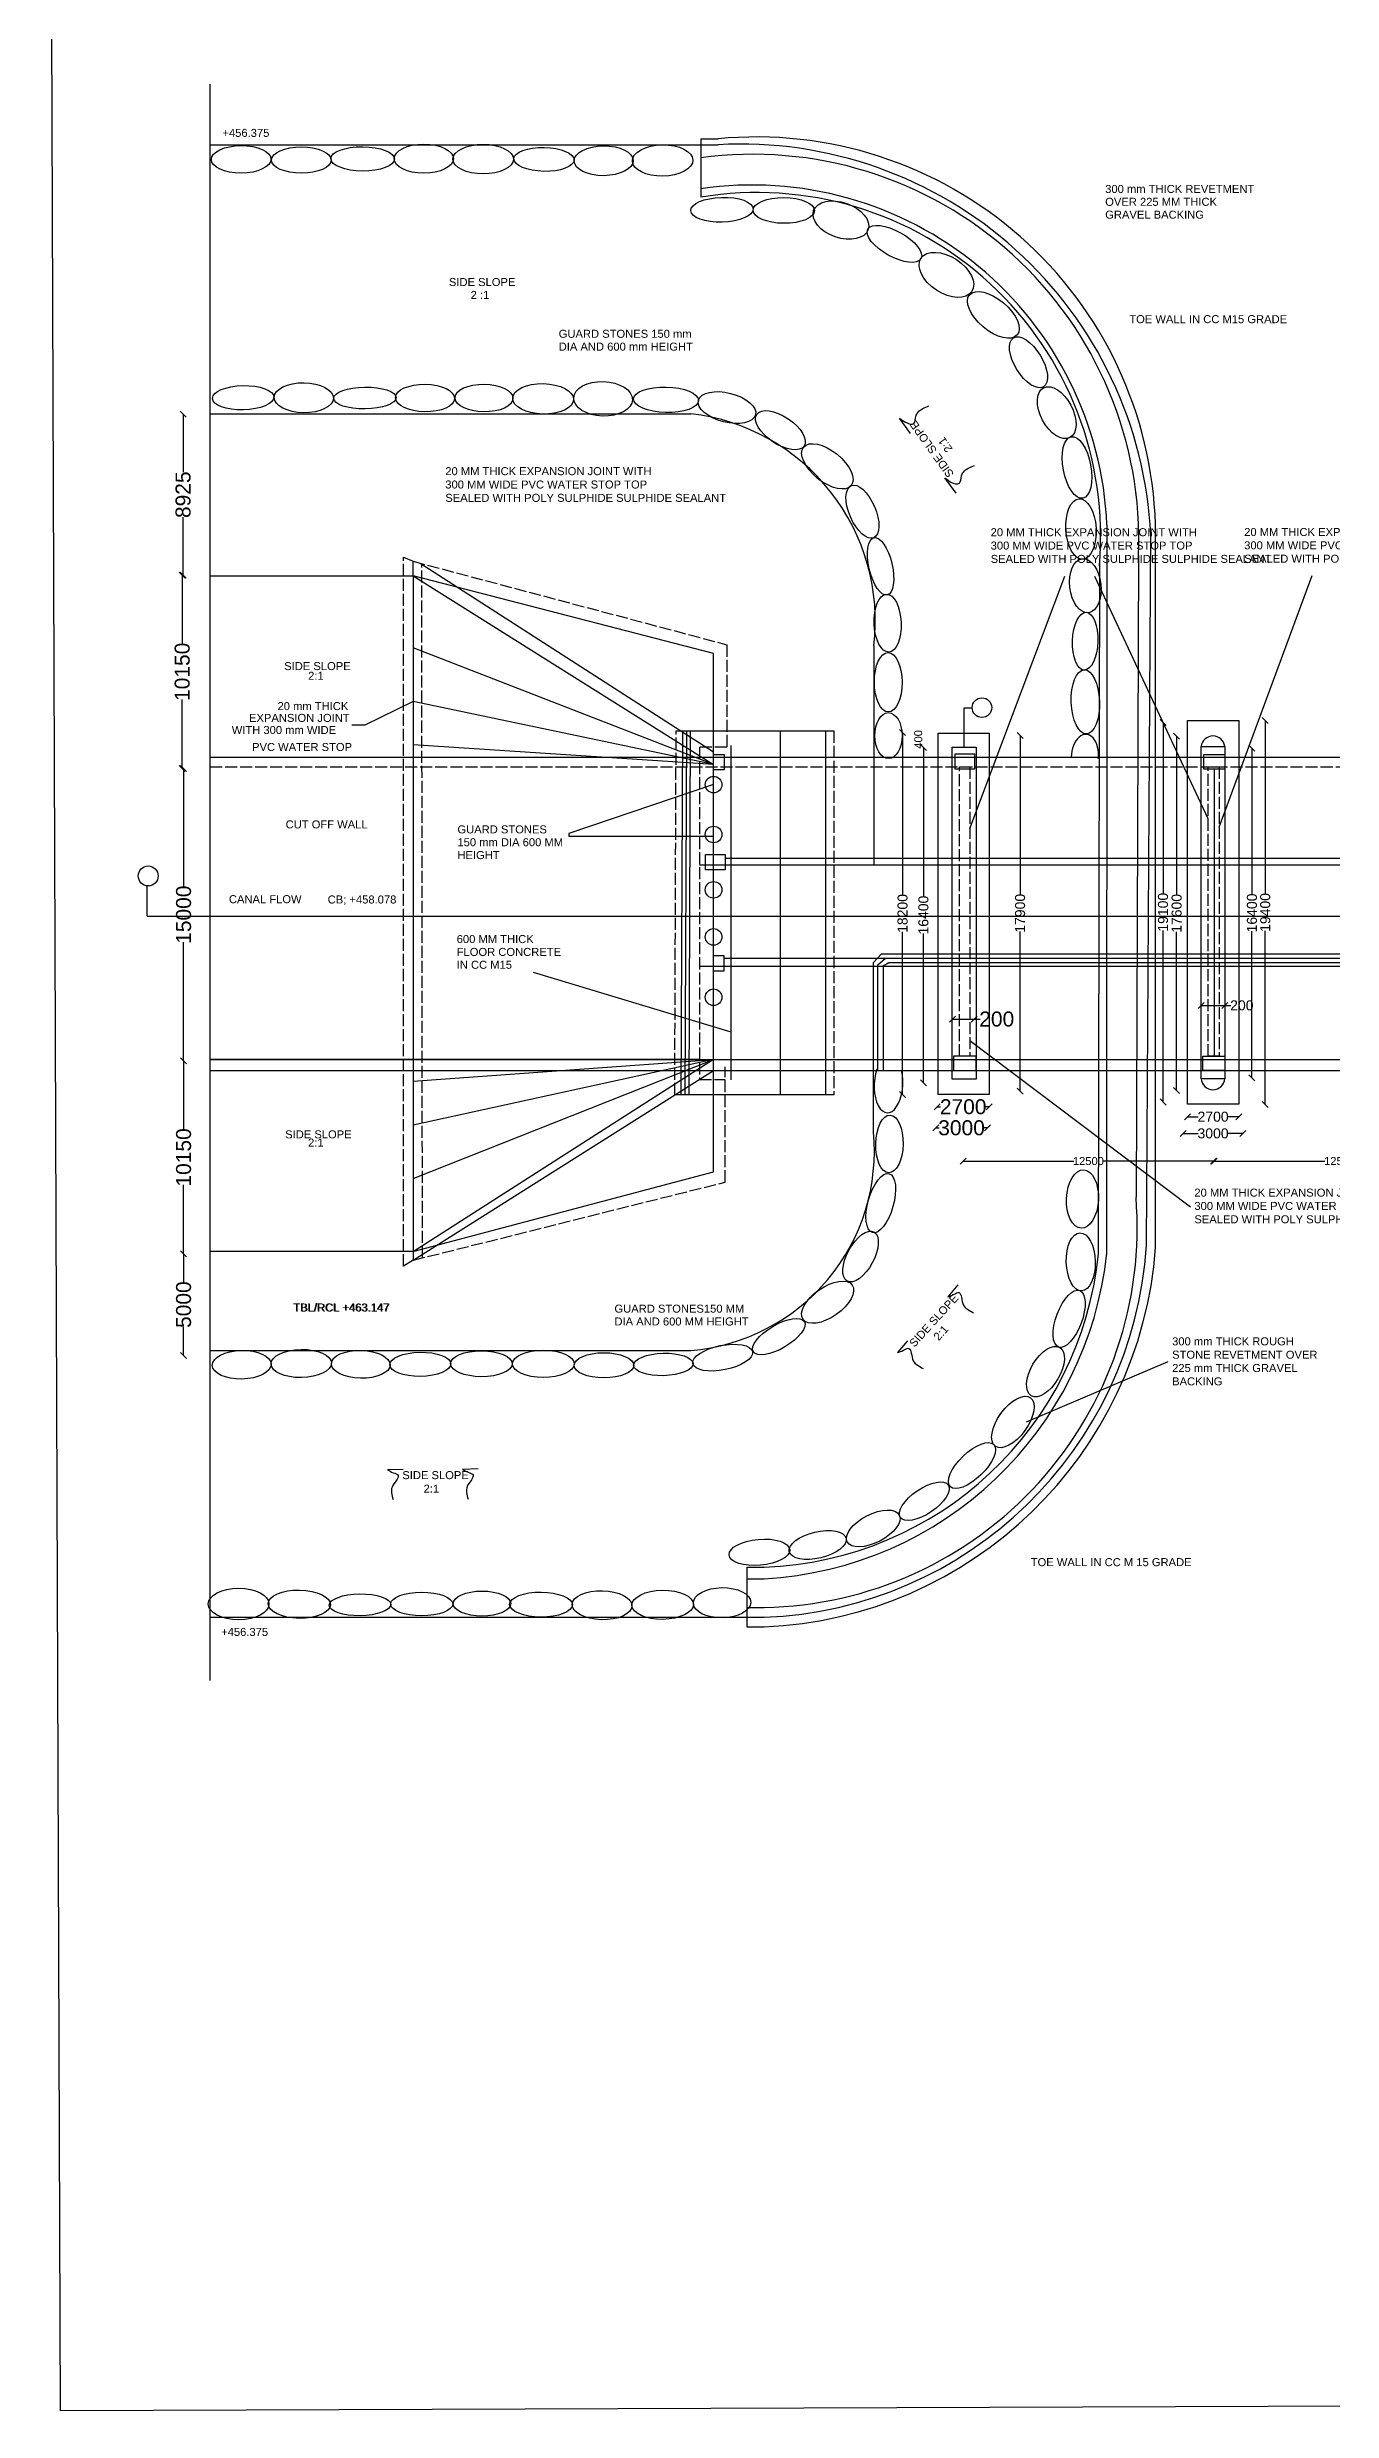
# Model space of a CAD drawing. Header units: millimetres. Extents: x -112454 to 301508, y -143387 to 43222.
# Drawn here: x -112454 to -48255, y -141433 to -23308 of the extents above; entities that cross this region are included whole.
import ezdxf

# ---------------------------------------------------------------- set-up
doc = ezdxf.new("R2010")
doc.units = ezdxf.units.MM
doc.header["$MEASUREMENT"] = 0
doc.linetypes.add('ACAD_ISO02W100', pattern=[15, 12, -3])
for name, color, linetype in [('DIMENSION', 7, 'Continuous'), ('DRAWING', 7, 'Continuous'), ('TEXT', 7, 'Continuous')]:
    doc.layers.add(name, color=color, linetype=linetype)
doc.styles.get("Standard").update_dxf_attribs({"font": 'arial.ttf', "height": 500})
doc.dimstyles.get("Standard").update_dxf_attribs({"dimtxt": 500, "dimasz": 300, "dimexe": 0.18, "dimexo": 0.0625, "dimgap": 0.09, "dimtad": 0, "dimdec": 0, "dimzin": 0, "dimdsep": 46, "dimtxsty": 'Standard', "dimblk": 'OBLIQUE', "dimcen": 0.09, "dimse1": 1, "dimse2": 1, "dimadec": 0, "dimazin": 0, "dimtfac": 1, "dimtdec": 0, "dimtofl": 0, "dimtmove": 0, "dimatfit": 3, "dimfxl": 0, "dimtolj": 1, "dimtzin": 0, "dimarcsym": 0})

# ---------------------------------------------------------------- blocks, each defined once
blk = doc.blocks.new('_Oblique')
at = {"color": 0, "linetype": 'ByBlock', "lineweight": -2}
blk.add_line((-0.5, -0.5), (0.5, 0.5), dxfattribs=at)
blk = doc.blocks.new('*D159')
at = {"layer": 'Defpoints', "color": 0, "transparency": 16777216}
for p in [(-56687, -57055), (-56682, -57055), (-56783, -76023)]:
    blk.add_point(p, dxfattribs=at)
at = {"layer": 'DIMENSION', "color": 0, "lineweight": -2, "transparency": 16777216}
for p, q in [((-56687, -57055), (-56687, -65623)), ((-56687, -76023), (-56687, -67456))]:
    blk.add_line(p, q, dxfattribs=at)
at = {"layer": 'DIMENSION', "color": 0, "lineweight": -2, "transparency": 16777216, "xscale": 300, "yscale": 300, "zscale": 300}
for p, rotation in [((-56687, -57055), 90), ((-56687, -76023), 270)]:
    blk.add_blockref('_Oblique', p, dxfattribs=dict(at, rotation=rotation))
at = {"layer": 'DIMENSION', "color": 0, "transparency": 16777216, "insert": (-56687, -66539), "char_height": 500, "attachment_point": 5, "rotation": 90}
blk.add_mtext('\\A1;19100', dxfattribs=at)
blk = doc.blocks.new('*D160')
at = {"layer": 'Defpoints', "color": 0, "transparency": 16777216}
for p in [(-56006, -57739), (-55463, -57739), (-55463, -75452)]:
    blk.add_point(p, dxfattribs=at)
at = {"layer": 'DIMENSION', "color": 0, "lineweight": -2, "transparency": 16777216}
for p, q in [((-56006, -57739), (-56006, -65679)), ((-56006, -75452), (-56006, -67512))]:
    blk.add_line(p, q, dxfattribs=at)
at = {"layer": 'DIMENSION', "color": 0, "lineweight": -2, "transparency": 16777216, "xscale": 300, "yscale": 300, "zscale": 300}
for p, rotation in [((-56006, -57739), 90), ((-56006, -75452), 270)]:
    blk.add_blockref('_Oblique', p, dxfattribs=dict(at, rotation=rotation))
at = {"layer": 'DIMENSION', "color": 0, "transparency": 16777216, "insert": (-56006, -66596), "char_height": 500, "attachment_point": 5, "rotation": 90}
blk.add_mtext('\\A1;17600', dxfattribs=at)
blk = doc.blocks.new('*D161')
at = {"layer": 'Defpoints', "color": 0, "transparency": 16777216}
for p in [(-52422, -58341), (-52422, -74809), (-52242, -74809)]:
    blk.add_point(p, dxfattribs=at)
at = {"layer": 'DIMENSION', "color": 0, "lineweight": -2, "transparency": 16777216}
for p, q in [((-52242, -58341), (-52242, -65659)), ((-52242, -74809), (-52242, -67492))]:
    blk.add_line(p, q, dxfattribs=at)
at = {"layer": 'DIMENSION', "color": 0, "lineweight": -2, "transparency": 16777216, "xscale": 300, "yscale": 300, "zscale": 300}
for p, rotation in [((-52242, -58341), 90), ((-52242, -74809), 270)]:
    blk.add_blockref('_Oblique', p, dxfattribs=dict(at, rotation=rotation))
at = {"layer": 'DIMENSION', "color": 0, "transparency": 16777216, "insert": (-52242, -66575), "char_height": 500, "attachment_point": 5, "rotation": 90}
blk.add_mtext('\\A1;16400', dxfattribs=at)
blk = doc.blocks.new('*D162')
at = {"layer": 'Defpoints', "color": 0, "transparency": 16777216}
for p in [(-52905, -56960), (-51578, -56960), (-52905, -76140)]:
    blk.add_point(p, dxfattribs=at)
at = {"layer": 'DIMENSION', "color": 0, "lineweight": -2, "transparency": 16777216}
for p, q in [((-51578, -56960), (-51578, -65633)), ((-51578, -76140), (-51578, -67466))]:
    blk.add_line(p, q, dxfattribs=at)
at = {"layer": 'DIMENSION', "color": 0, "lineweight": -2, "transparency": 16777216, "xscale": 300, "yscale": 300, "zscale": 300}
for p, rotation in [((-51578, -56960), 90), ((-51578, -76140), 270)]:
    blk.add_blockref('_Oblique', p, dxfattribs=dict(at, rotation=rotation))
at = {"layer": 'DIMENSION', "color": 0, "transparency": 16777216, "insert": (-51578, -66550), "char_height": 500, "attachment_point": 5, "rotation": 90}
blk.add_mtext('\\A1;19400', dxfattribs=at)
blk = doc.blocks.new('*D163')
at = {"layer": 'Defpoints', "color": 0, "transparency": 16777216}
for p in [(-55463, -76140), (-52905, -76140), (-52905, -76759)]:
    blk.add_point(p, dxfattribs=at)
at = {"layer": 'DIMENSION', "color": 0, "lineweight": -2, "transparency": 16777216}
for p, q in [((-55463, -76759), (-54934, -76759)), ((-52905, -76759), (-53434, -76759))]:
    blk.add_line(p, q, dxfattribs=at)
at = {"layer": 'DIMENSION', "color": 0, "lineweight": -2, "transparency": 16777216, "xscale": 300, "yscale": 300, "zscale": 300, "rotation": 180}
blk.add_blockref('_Oblique', (-55463, -76759), dxfattribs=at)
at = {"layer": 'DIMENSION', "color": 0, "lineweight": -2, "transparency": 16777216, "xscale": 300, "yscale": 300, "zscale": 300}
blk.add_blockref('_Oblique', (-52905, -76759), dxfattribs=at)
at = {"layer": 'DIMENSION', "color": 0, "transparency": 16777216, "insert": (-54184, -76759), "char_height": 500, "attachment_point": 5}
blk.add_mtext('\\A1;2700', dxfattribs=at)
blk = doc.blocks.new('*D158')
at = {"layer": 'Defpoints', "color": 0, "transparency": 16777216}
for p in [(-55682, -77485), (-55682, -77594), (-52690, -77485)]:
    blk.add_point(p, dxfattribs=at)
at = {"layer": 'DIMENSION', "color": 0, "lineweight": -2, "transparency": 16777216}
for p, q in [((-55682, -77594), (-54932, -77594)), ((-52690, -77594), (-53440, -77594))]:
    blk.add_line(p, q, dxfattribs=at)
at = {"layer": 'DIMENSION', "color": 0, "lineweight": -2, "transparency": 16777216, "xscale": 300, "yscale": 300, "zscale": 300, "rotation": 180}
blk.add_blockref('_Oblique', (-55682, -77594), dxfattribs=at)
at = {"layer": 'DIMENSION', "color": 0, "lineweight": -2, "transparency": 16777216, "xscale": 300, "yscale": 300, "zscale": 300}
blk.add_blockref('_Oblique', (-52690, -77594), dxfattribs=at)
at = {"layer": 'DIMENSION', "color": 0, "transparency": 16777216, "insert": (-54186, -77594), "char_height": 500, "attachment_point": 5}
blk.add_mtext('\\A1;3000', dxfattribs=at)
blk = doc.blocks.new('*D164')
at = {"layer": 'Defpoints', "color": 0, "transparency": 16777216}
for p in [(-54779, -71750), (-53603, -71196), (-53603, -71750)]:
    blk.add_point(p, dxfattribs=at)
at = {"layer": 'DIMENSION', "color": 0, "lineweight": -2, "transparency": 16777216}
for p, q in [((-54779, -71196), (-53603, -71196)), ((-53603, -71196), (-53303, -71196))]:
    blk.add_line(p, q, dxfattribs=at)
at = {"layer": 'DIMENSION', "color": 0, "lineweight": -2, "transparency": 16777216, "xscale": 300, "yscale": 300, "zscale": 300, "rotation": 180}
blk.add_blockref('_Oblique', (-54779, -71196), dxfattribs=at)
at = {"layer": 'DIMENSION', "color": 0, "lineweight": -2, "transparency": 16777216, "xscale": 300, "yscale": 300, "zscale": 300}
blk.add_blockref('_Oblique', (-53603, -71196), dxfattribs=at)
at = {"layer": 'DIMENSION', "color": 0, "transparency": 16777216, "insert": (-52747, -71196), "char_height": 500, "attachment_point": 5}
blk.add_mtext('\\A1;200', dxfattribs=at)
blk = doc.blocks.new('*D287')
at = {"layer": 'Defpoints', "color": 0, "transparency": 16777216}
for p in [(-66675, -78976), (-54160, -78932), (-54160, -78976)]:
    blk.add_point(p, dxfattribs=at)
at = {"layer": 'DIMENSION', "color": 0, "lineweight": -2, "transparency": 16777216}
for p, q in [((-66675, -78976), (-61151, -78976)), ((-54160, -78976), (-59684, -78976))]:
    blk.add_line(p, q, dxfattribs=at)
at = {"layer": 'DIMENSION', "color": 0, "lineweight": -2, "transparency": 16777216, "xscale": 300, "yscale": 300, "zscale": 300, "rotation": 180}
blk.add_blockref('_Oblique', (-66675, -78976), dxfattribs=at)
at = {"layer": 'DIMENSION', "color": 0, "lineweight": -2, "transparency": 16777216, "xscale": 300, "yscale": 300, "zscale": 300}
blk.add_blockref('_Oblique', (-54160, -78976), dxfattribs=at)
at = {"layer": 'DIMENSION', "color": 0, "transparency": 16777216, "insert": (-60418, -78976), "char_height": 400, "attachment_point": 5}
blk.add_mtext('\\A1;12500', dxfattribs=at)
blk = doc.blocks.new('*D288')
at = {"layer": 'Defpoints', "color": 0, "transparency": 16777216}
for p in [(-54138, -78976), (-41583, -78976), (-41583, -78976)]:
    blk.add_point(p, dxfattribs=at)
at = {"layer": 'DIMENSION', "color": 0, "lineweight": -2, "transparency": 16777216}
for p, q in [((-54138, -78976), (-48594, -78976)), ((-41583, -78976), (-47127, -78976))]:
    blk.add_line(p, q, dxfattribs=at)
at = {"layer": 'DIMENSION', "color": 0, "lineweight": -2, "transparency": 16777216, "xscale": 300, "yscale": 300, "zscale": 300, "rotation": 180}
blk.add_blockref('_Oblique', (-54138, -78976), dxfattribs=at)
at = {"layer": 'DIMENSION', "color": 0, "lineweight": -2, "transparency": 16777216, "xscale": 300, "yscale": 300, "zscale": 300}
blk.add_blockref('_Oblique', (-41583, -78976), dxfattribs=at)
at = {"layer": 'DIMENSION', "color": 0, "transparency": 16777216, "insert": (-47861, -78976), "char_height": 400, "attachment_point": 5}
blk.add_mtext('\\A1;12500', dxfattribs=at)
blk = doc.blocks.new('*D312')
at = {"layer": 'Defpoints', "color": 0, "transparency": 16777216}
for p in [(-67971, -76112), (-65381, -76079), (-65381, -76262)]:
    blk.add_point(p, dxfattribs=at)
at = {"layer": 'DIMENSION', "color": 0, "lineweight": -2, "transparency": 16777216}
for p, q in [((-67971, -76262), (-67801, -76262)), ((-65381, -76262), (-65551, -76262))]:
    blk.add_line(p, q, dxfattribs=at)
at = {"layer": 'DIMENSION', "color": 0, "lineweight": -2, "transparency": 16777216, "xscale": 300, "yscale": 300, "zscale": 300, "rotation": 180}
blk.add_blockref('_Oblique', (-67971, -76262), dxfattribs=at)
at = {"layer": 'DIMENSION', "color": 0, "lineweight": -2, "transparency": 16777216, "xscale": 300, "yscale": 300, "zscale": 300}
blk.add_blockref('_Oblique', (-65381, -76262), dxfattribs=at)
at = {"layer": 'DIMENSION', "color": 0, "transparency": 16777216, "insert": (-66676, -76262), "char_height": 750, "attachment_point": 5}
blk.add_mtext('\\A1;2700', dxfattribs=at)
blk = doc.blocks.new('*D313')
at = {"layer": 'Defpoints', "color": 0, "transparency": 16777216}
for p in [(-68046, -76992), (-65467, -77003), (-65467, -77315)]:
    blk.add_point(p, dxfattribs=at)
at = {"layer": 'DIMENSION', "color": 0, "lineweight": -2, "transparency": 16777216}
for p, q in [((-68046, -77315), (-67875, -77315)), ((-65467, -77315), (-65638, -77315))]:
    blk.add_line(p, q, dxfattribs=at)
at = {"layer": 'DIMENSION', "color": 0, "lineweight": -2, "transparency": 16777216, "xscale": 300, "yscale": 300, "zscale": 300, "rotation": 180}
blk.add_blockref('_Oblique', (-68046, -77315), dxfattribs=at)
at = {"layer": 'DIMENSION', "color": 0, "lineweight": -2, "transparency": 16777216, "xscale": 300, "yscale": 300, "zscale": 300}
blk.add_blockref('_Oblique', (-65467, -77315), dxfattribs=at)
at = {"layer": 'DIMENSION', "color": 0, "transparency": 16777216, "insert": (-66757, -77315), "char_height": 750, "attachment_point": 5}
blk.add_mtext('\\A1;3000', dxfattribs=at)
blk = doc.blocks.new('*D314')
at = {"layer": 'Defpoints', "color": 0, "transparency": 16777216}
for p in [(-69703, -57553), (-69687, -57553), (-69785, -75648)]:
    blk.add_point(p, dxfattribs=at)
at = {"layer": 'DIMENSION', "color": 0, "lineweight": -2, "transparency": 16777216}
for p, q in [((-69703, -57553), (-69703, -65684)), ((-69703, -75648), (-69703, -67517))]:
    blk.add_line(p, q, dxfattribs=at)
at = {"layer": 'DIMENSION', "color": 0, "lineweight": -2, "transparency": 16777216, "xscale": 300, "yscale": 300, "zscale": 300}
for p, rotation in [((-69703, -57553), 90), ((-69703, -75648), 270)]:
    blk.add_blockref('_Oblique', p, dxfattribs=dict(at, rotation=rotation))
at = {"layer": 'DIMENSION', "color": 0, "transparency": 16777216, "insert": (-69703, -66600), "char_height": 500, "attachment_point": 5, "rotation": 90}
blk.add_mtext('\\A1;18200', dxfattribs=at)
blk = doc.blocks.new('*D315')
at = {"layer": 'Defpoints', "color": 0, "transparency": 16777216}
for p in [(-69077, -58302), (-68661, -58302), (-68956, -75061)]:
    blk.add_point(p, dxfattribs=at)
at = {"layer": 'DIMENSION', "color": 0, "lineweight": -2, "transparency": 16777216}
for p, q in [((-68661, -58302), (-68661, -65765)), ((-68661, -75061), (-68661, -67598))]:
    blk.add_line(p, q, dxfattribs=at)
at = {"layer": 'DIMENSION', "color": 0, "lineweight": -2, "transparency": 16777216, "xscale": 300, "yscale": 300, "zscale": 300}
for p, rotation in [((-68661, -58302), 90), ((-68661, -75061), 270)]:
    blk.add_blockref('_Oblique', p, dxfattribs=dict(at, rotation=rotation))
at = {"layer": 'DIMENSION', "color": 0, "transparency": 16777216, "insert": (-68661, -66681), "char_height": 500, "attachment_point": 5, "rotation": 90}
blk.add_mtext('\\A1;16400', dxfattribs=at)
blk = doc.blocks.new('*D316')
at = {"layer": 'Defpoints', "color": 0, "transparency": 16777216}
for p in [(-67210, -71760), (-66132, -71782), (-66132, -71880)]:
    blk.add_point(p, dxfattribs=at)
at = {"layer": 'DIMENSION', "color": 0, "lineweight": -2, "transparency": 16777216}
for p, q in [((-67210, -71880), (-66132, -71880)), ((-66132, -71880), (-65832, -71880))]:
    blk.add_line(p, q, dxfattribs=at)
at = {"layer": 'DIMENSION', "color": 0, "lineweight": -2, "transparency": 16777216, "xscale": 300, "yscale": 300, "zscale": 300, "rotation": 180}
blk.add_blockref('_Oblique', (-67210, -71880), dxfattribs=at)
at = {"layer": 'DIMENSION', "color": 0, "lineweight": -2, "transparency": 16777216, "xscale": 300, "yscale": 300, "zscale": 300}
blk.add_blockref('_Oblique', (-66132, -71880), dxfattribs=at)
at = {"layer": 'DIMENSION', "color": 0, "transparency": 16777216, "insert": (-64998, -71880), "char_height": 750, "attachment_point": 5}
blk.add_mtext('\\A1;200', dxfattribs=at)
blk = doc.blocks.new('*D317')
at = {"layer": 'Defpoints', "color": 0, "transparency": 16777216}
for p in [(-64766, -57707), (-64783, -75474), (-63829, -75474)]:
    blk.add_point(p, dxfattribs=at)
at = {"layer": 'DIMENSION', "color": 0, "lineweight": -2, "transparency": 16777216}
for p, q in [((-63829, -57707), (-63829, -65674)), ((-63829, -75474), (-63829, -67507))]:
    blk.add_line(p, q, dxfattribs=at)
at = {"layer": 'DIMENSION', "color": 0, "lineweight": -2, "transparency": 16777216, "xscale": 300, "yscale": 300, "zscale": 300}
for p, rotation in [((-63829, -57707), 90), ((-63829, -75474), 270)]:
    blk.add_blockref('_Oblique', p, dxfattribs=dict(at, rotation=rotation))
at = {"layer": 'DIMENSION', "color": 0, "transparency": 16777216, "insert": (-63829, -66591), "char_height": 500, "attachment_point": 5, "rotation": 90}
blk.add_mtext('\\A1;17900', dxfattribs=at)
blk = doc.blocks.new('*D318')
at = {"layer": 'Defpoints', "color": 0, "transparency": 16777216}
for p in [(-105642, -41649), (-105707, -49695), (-105664, -49695)]:
    blk.add_point(p, dxfattribs=at)
at = {"layer": 'DIMENSION', "color": 0, "lineweight": -2, "transparency": 16777216}
for p, q in [((-105664, -41649), (-105664, -44549)), ((-105664, -49695), (-105664, -46795))]:
    blk.add_line(p, q, dxfattribs=at)
at = {"layer": 'DIMENSION', "color": 0, "lineweight": -2, "transparency": 16777216, "xscale": 300, "yscale": 300, "zscale": 300}
for p, rotation in [((-105664, -41649), 90), ((-105664, -49695), 270)]:
    blk.add_blockref('_Oblique', p, dxfattribs=dict(at, rotation=rotation))
at = {"layer": 'DIMENSION', "color": 0, "transparency": 16777216, "insert": (-105664, -45672), "char_height": 750, "attachment_point": 5, "rotation": 90}
blk.add_mtext('\\A1;8925', dxfattribs=at)
blk = doc.blocks.new('*D319')
at = {"layer": 'Defpoints', "color": 0, "transparency": 16777216}
for p in [(-105664, -49695), (-105707, -59351), (-105638, -59351)]:
    blk.add_point(p, dxfattribs=at)
at = {"layer": 'DIMENSION', "color": 0, "lineweight": -2, "transparency": 16777216}
for p, q in [((-105707, -49695), (-105707, -53148)), ((-105707, -59351), (-105707, -55898))]:
    blk.add_line(p, q, dxfattribs=at)
at = {"layer": 'DIMENSION', "color": 0, "lineweight": -2, "transparency": 16777216, "xscale": 300, "yscale": 300, "zscale": 300}
for p, rotation in [((-105707, -49695), 90), ((-105707, -59351), 270)]:
    blk.add_blockref('_Oblique', p, dxfattribs=dict(at, rotation=rotation))
at = {"layer": 'DIMENSION', "color": 0, "transparency": 16777216, "insert": (-105707, -54523), "char_height": 750, "attachment_point": 5, "rotation": 90}
blk.add_mtext('\\A1;10150', dxfattribs=at)
blk = doc.blocks.new('*D320')
at = {"layer": 'Defpoints', "color": 0, "transparency": 16777216}
for p in [(-105638, -59351), (-105768, -73973), (-105638, -73973)]:
    blk.add_point(p, dxfattribs=at)
at = {"layer": 'DIMENSION', "color": 0, "lineweight": -2, "transparency": 16777216}
for p, q in [((-105638, -59351), (-105638, -65287)), ((-105638, -73973), (-105638, -68037))]:
    blk.add_line(p, q, dxfattribs=at)
at = {"layer": 'DIMENSION', "color": 0, "lineweight": -2, "transparency": 16777216, "xscale": 300, "yscale": 300, "zscale": 300}
for p, rotation in [((-105638, -59351), 90), ((-105638, -73973), 270)]:
    blk.add_blockref('_Oblique', p, dxfattribs=dict(at, rotation=rotation))
at = {"layer": 'DIMENSION', "color": 0, "transparency": 16777216, "insert": (-105638, -66662), "char_height": 750, "attachment_point": 5, "rotation": 90}
blk.add_mtext('\\A1;15000', dxfattribs=at)
blk = doc.blocks.new('*D321')
at = {"layer": 'Defpoints', "color": 0, "transparency": 16777216}
for p in [(-105638, -73973), (-105638, -83613), (-105638, -83613)]:
    blk.add_point(p, dxfattribs=at)
at = {"layer": 'DIMENSION', "color": 0, "lineweight": -2, "transparency": 16777216}
for p, q in [((-105638, -73973), (-105638, -77418)), ((-105638, -83613), (-105638, -80168))]:
    blk.add_line(p, q, dxfattribs=at)
at = {"layer": 'DIMENSION', "color": 0, "lineweight": -2, "transparency": 16777216, "xscale": 300, "yscale": 300, "zscale": 300}
for p, rotation in [((-105638, -73973), 90), ((-105638, -83613), 270)]:
    blk.add_blockref('_Oblique', p, dxfattribs=dict(at, rotation=rotation))
at = {"layer": 'DIMENSION', "color": 0, "transparency": 16777216, "insert": (-105638, -78793), "char_height": 750, "attachment_point": 5, "rotation": 90}
blk.add_mtext('\\A1;10150', dxfattribs=at)
blk = doc.blocks.new('*D322')
at = {"layer": 'Defpoints', "color": 0, "transparency": 16777216}
for p in [(-105638, -83613), (-105638, -88690), (-105638, -88690)]:
    blk.add_point(p, dxfattribs=at)
at = {"layer": 'DIMENSION', "color": 0, "lineweight": -2, "transparency": 16777216}
for p, q in [((-105638, -83613), (-105638, -85033)), ((-105638, -88690), (-105638, -87270))]:
    blk.add_line(p, q, dxfattribs=at)
at = {"layer": 'DIMENSION', "color": 0, "lineweight": -2, "transparency": 16777216, "xscale": 300, "yscale": 300, "zscale": 300}
for p, rotation in [((-105638, -83613), 90), ((-105638, -88690), 270)]:
    blk.add_blockref('_Oblique', p, dxfattribs=dict(at, rotation=rotation))
at = {"layer": 'DIMENSION', "color": 0, "transparency": 16777216, "insert": (-105638, -86151), "char_height": 750, "attachment_point": 5, "rotation": 90}
blk.add_mtext('\\A1;5000', dxfattribs=at)

msp = doc.modelspace()

# ---------------------------------------------------------------- linework, layer by layer
msp.add_lwpolyline([(-107459.8, -66743), (-107459.8, -65207.4)])
msp.add_circle((-107408.2, -64726.3), 498.7)
at = {"layer": 'DRAWING'}
for points in [[(-112453.7, 41744.4), (300852.5, 43222.4), (301507.5, -139955.3), (-111798.6, -141433.3)], [(-65371.1, -75640.4), (-67923.6, -75640.4), (-67923.6, -57593.4), (-65371.1, -57593.4)], [(-52905.2, -76139.5), (-55462.8, -76139.5), (-55462.8, -56959.6), (-52905.2, -56959.6)], [(-67230.7, -58286.7), (-66027.2, -58286.7), (-66027.2, -74885.5), (-67230.7, -74885.5)], [(-67078.4, -58624.3), (-66105.4, -58624.3), (-66105.4, -59390.2), (-67078.4, -59390.2)], [(-53603, -74860.2), (-54779.5, -74860.2), (-54779.5, -58252.1), (-53603, -58252.1)], [(-54653, -58657.8), (-53603, -58657.8), (-53603, -59387.3), (-54653, -59387.3)], [(-79552.9, -63653.3), (-78579.7, -63653.3), (-78579.7, -64424.3), (-79552.9, -64424.3)], [(-79148, -68699.9), (-78641.1, -68699.9), (-78641.1, -69488.4), (-79148, -69488.4)], [(-67151.6, -74452), (-66027.2, -74452), (-66027.2, -73731.5), (-67151.6, -73731.5)], [(-54698, -73726.5), (-53603, -73726.5), (-53603, -74452), (-54698, -74452)]]:
    msp.add_lwpolyline(points, close=True, dxfattribs=at)
for points in [[(-104308, -104931.9), (-104308, -25154.1)], [(-104308, -28177.4), (-79782.8, -28177.4)], [(-79795.4, -27881.6), (-79795.4, -30799.8)], [(-79795.4, -27881.6), (-78929.6, -27881.6)], [(-79782.8, -28177.4), (-78916.9, -28177.4)], [(-104308, -41625.5), (-80282.2, -41625.5)], [(-69304.3, -42611.7), (-69864.5, -41843.5)], [(-67030.2, -45595.7), (-67590.3, -44827.4)], [(-59491.9, -47182.6), (-59506.5, -83659.2)], [(-57055.7, -83290.2), (-57065.4, -47165.1)], [(-57510.2, -83201.9), (-57302.1, -47670.8)], [(-104308, -49721.5), (-94172.8, -49721.5), (-94172.8, -48997)], [(-93813.7, -49092.5), (-79148, -58519)], [(-59912.9, -83619.7), (-59851.2, -48994.6)], [(-57908.8, -48714.3), (-58037.6, -80774.7)], [(-94172.8, -49721.5), (-94172.8, -83931.4)], [(-94115.3, -83485.5), (-79148, -79513.2), (-79148, -53607.6), (-94172.8, -49721.5)], [(-94172.8, -49721.5), (-79148, -59154.4)], [(-66344.4, -62351.4), (-61594.5, -49734.6)], [(-54425.9, -61872.1), (-60100.5, -49757.1)], [(-53884.5, -62293.5), (-49224.8, -49705.1)], [(-79148, -59154.4), (-94172.8, -53332)], [(-71143.1, -53223.4), (-71143.1, -64176.2)], [(-94172.8, -55998.4), (-96577.9, -57184.1), (-97228.5, -57184.1)], [(-79148, -59154.4), (-94172.8, -55998.4)], [(-66628.9, -58286.7), (-66628.9, -56323.7), (-66216.2, -56323.7)], [(-81022.4, -57475.9), (-73148.6, -57475.9)], [(-80763.4, -75663.3), (-80692.9, -57475.9)], [(-80564.6, -75663.3), (-80494.2, -57475.9)], [(-80375.4, -75663.3), (-80304.9, -57475.9)], [(-75805, -75663.3), (-75805, -57475.9)], [(-73538.6, -75663.3), (-73538.6, -57475.9)], [(-104308, -58789.6), (270714.6, -58789.6)], [(-79148, -59154.4), (-94172.8, -58165.8)], [(-79148, -58651.1), (-78618.4, -58651.1), (-78618.4, -59413.7), (-79148, -59413.7)], [(-78579.7, -63829.3), (237279.7, -63829.3), (237421.9, -63829.3), (237421.9, -58789.6)], [(-78274.9, -74912.9), (-78274.9, -58198.4)], [(-79148, -60162.3), (-86385.6, -62605.1), (-86385.6, -62737.5), (-79148, -62737.5)], [(-54131.9, -59387.3), (-54131.9, -73727.8)], [(-79855.9, -64176.2), (246326.7, -64176.2)], [(-107459.8, -66743), (276257.1, -66743)], [(-78274.9, -72533.5), (-88154.3, -69553.4)], [(-79855.9, -69237.5), (246326.7, -69237.5)], [(-78641.1, -68838.7), (-70532.7, -68838.7), (237300.7, -68838.7), (237569.4, -69240.3), (237569.4, -74451.9)], [(-71162.9, -77517), (-71162.9, -69058.8), (-70751, -68618.5), (-65997.3, -68618.5), (-3090, -68618.5), (44288.3, -68618.5), (165568.1, -68618.5), (235261.7, -68618.5), (237461.9, -68618.5), (237825.4, -68970.2), (237825.4, -74485.9), (237825.4, -74437.1)], [(-70933.9, -74451.6), (-70933.9, -69168.1), (-70549.8, -68838.1)], [(237323.2, -74451.9), (237323.2, -69368.6), (236994.5, -69062), (-70392.6, -69062), (-70670.8, -69238.3), (-70670.8, -74451.6)], [(-66344.4, -72941.2), (-55311.5, -81265.6)], [(-104308, -73876.5), (-79855.9, -73876.5)], [(-104308, -73905.9), (270714.6, -73905.9)], [(-94172.8, -74988.6), (-79148, -73905.9)], [(-79148, -73905.9), (-94172.8, -77182.3)], [(-94172.8, -79851.5), (-79148, -73905.9)], [(-79148, -73905.9), (-94115.3, -83485.5)], [(-104308, -74452), (270714.6, -74452)], [(-94172.8, -83931.4), (-79148, -74452)], [(-73148.6, -75663.3), (-81075.4, -75663.3)], [(-104308, -83485.5), (-94115.3, -83485.5)], [(-66946.5, -85168.8), (-67447.4, -85758.1)], [(-104308, -88439.5), (-80282.2, -88439.5)], [(-69455.9, -87955.8), (-69956.8, -88545.1)], [(-63511, -92009.2), (-56436.2, -88994.2)], [(-94673.5, -94382.3), (-95446.4, -94408.8)], [(-90923.3, -94361.1), (-91696.2, -94387.6)], [(-77492.7, -99268.7), (-77492.7, -102257.1)], [(-77492.7, -99268.7), (-76626.8, -99268.7)], [(-77492.7, -99847.8), (-76626.8, -99847.8)], [(-77492.7, -101288.3), (-76626.8, -101288.3)], [(-104308, -101773.5), (-77492.7, -101773.5)], [(-77492.7, -101773.5), (-76626.8, -101773.5)], [(-77492.7, -102257.1), (-76626.8, -102257.1)]]:
    msp.add_lwpolyline(points, dxfattribs=at)
at = {"layer": 'DRAWING', "linetype": 'ACAD_ISO02W100', "ltscale": 50}
for points in [[(-94172.8, -83931.4), (-94651.2, -84225.6), (-94651.2, -48786.3), (-94172.8, -48997)], [(-94172.8, -48997), (-78488.3, -53166.7), (-78488.3, -58292.5), (-79855.9, -58292.5), (-79855.9, -74903.7), (-78576.5, -74903.7)], [(-93702.3, -83813.7), (-93733.9, -49113.7)], [(-81092.9, -75663.3), (-81022.4, -57475.9)], [(-73148.6, -57475.9), (-73148.6, -75663.3)], [(-104308, -59276.5), (270714.6, -59276.5)], [(-94172.8, -83931.4), (-78563.9, -80023.9), (-78563.9, -74265)]]:
    msp.add_lwpolyline(points, dxfattribs=at)
for points in [[(-66344.4, -73731.3), (-66853.3, -73731.3), (-66853.3, -59276.5), (-66344.4, -59276.5)], [(-53884.5, -73726.5), (-54425.9, -73726.5), (-54425.9, -59276.5), (-53884.5, -59276.5)]]:
    msp.add_lwpolyline(points, close=True, dxfattribs=at)
at = {"layer": 'DRAWING'}
for centre, radius in [((-65737.2, -56312.8), 490), ((-79148, -60162.3), 416.1), ((-79148, -62653), 416.1), ((-79148, -65418.4), 416.1), ((-79148, -67774), 416.1), ((-79148, -70791), 416.1)]:
    msp.add_circle(centre, radius, dxfattribs=at)
for centre, radius, start, end in [((-77021.7, -47755.3), 19965, 1.693857, 95.483591), ((-77796.1, -48664.9), 20518.1, 2.777044, 93.131464), ((-77178.8, -47943.7), 19285.4, 357.710071, 97.798007), ((-77218.9, -47935.6), 17743, 2.432371, 98.349822), ((-76979.3, -47741.3), 17173.9, 355.03455, 99.437815), ((-81482.2, -51970.9), 10414.8, 353.092756, 83.383531), ((-54191.2, -58319.8), 592.1, 6.568916, 173.431084), ((-54191.2, -74818.9), 589.7, 184.018408, 355.981592), ((-81099.6, -78488.9), 9984.1, 274.695962, 5.585831), ((-76973.7, -82294.5), 18997, 271.04614, 4.588562), ((-77366.6, -81887.3), 19900, 272.130528, 356.212022), ((-77498.9, -81776.4), 20499.2, 272.438167, 355.765023), ((-77612.2, -81658.5), 18215.9, 273.100937, 353.978837), ((-77244, -81859.4), 17420.2, 272.030174, 354.200625)]:
    msp.add_arc(centre, radius, start, end, dxfattribs=at)
for centre, major_axis, ratio in [((-102762.8, -28909.6), (-1490.7, -11.5), 0.46489232), ((-99753.3, -28944), (-1490.7, 0), 0.4405394), ((-96691.7, -28886.7), (-1593.9, 11.5), 0.38129117), ((-93634.8, -28876.1), (-1479.2, 0), 0.49224809), ((-90664.8, -28899.1), (-1513.6, 0), 0.48861833), ((-87626.1, -28910.5), (-1502.2, 34.4), 0.39815411), ((-84644.8, -28979.3), (-1479.2, -11.5), 0.50439788), ((-81697.8, -28967.8), (-1513.6, -22.9), 0.51598311), ((-78732.5, -31427.9), (-1558.7, -46.2), 0.39766108), ((-75638.3, -31462.6), (-1535.6, 11.5), 0.41901821), ((-72786.5, -31947.3), (-1362.4, 473.2), 0.61283421), ((-70111.6, -33136.9), (-1327.8, 738.6), 0.41953873), ((-67513.8, -34683.3), (-1270, 830.9), 0.59949358), ((-65167.5, -36683.1), (-1189.2, 1004), 0.50445807), ((-63410.1, -39053), (-750.5, 1223.3), 0.47777316), ((-99631.9, -40824.3), (1480.9, -20.3), 0.50682231), ((-93573.6, -40837.8), (1474.1, -20.3), 0.46804625), ((-90625.3, -40837.8), (1447.1, -20.3), 0.47679429), ((-87670.3, -40878.3), (1521.5, -33.8), 0.50029577), ((-84676.1, -40878), (1467.4, -47.3), 0.58779551), ((-62001.5, -41568.7), (-658.1, 1246.3), 0.56881839), ((-102661.3, -40824.3), (1535, 33.8), 0.39495617), ((-96575.5, -40837.8), (1562, 20.3), 0.34978216), ((-81531.7, -40925.3), (1622.9, -40.6), 0.39296007), ((-78479.9, -41315.2), (1426.8, -365), 0.49818517), ((-75811.8, -42446.8), (1183.4, -790.8), 0.48642619), ((-73462.9, -44252.7), (1190.1, -959.7), 0.50589959), ((-60984.9, -44308.5), (-288.6, 1534.9), 0.44348772), ((-71710.4, -46519.5), (561.2, -1304.4), 0.46228604), ((-60788.3, -47382.5), (-92.4, 1511.8), 0.49900033), ((-70802.8, -49248.2), (331.3, -1432.9), 0.39653876), ((-60568.9, -50221.4), (-150.1, 1350.2), 0.57072903), ((-70450.8, -52091.1), (60.9, -1446.4), 0.46746045), ((-60580.5, -52991), (46.2, 1442.5), 0.44093623), ((-70423.4, -55042.6), (6.8, -1486.9), 0.46543385), ((-60568.2, -56020.8), (-57.7, 1604.1), 0.44003727), ((-70409.7, -57709.2), (-6.8, 1149), 0.59317811), ((-70360.6, -78118.5), (-31.6, -1441.2), 0.47439507), ((-70792.8, -81079), (-421, -1472.8), 0.41323626), ((-60713.9, -80875.3), (63.2, 1459.9), 0.5463985), ((-71801.9, -83747.5), (-668.8, -1232), 0.47323758), ((-60798.7, -84013.6), (38.9, -1451), 0.50002788), ((-73449.3, -86030.1), (-1229.5, -856.2), 0.50159802), ((-61379, -86857.3), (530.4, 1413.6), 0.42380378), ((-75887.9, -87750.6), (-1274.6, -757.9), 0.40151365), ((-102737.2, -89154), (-1469.4, -32.5), 0.48826131), ((-99761.7, -89093), (-1506.1, -20.3), 0.46732443), ((-96782.6, -89133.2), (-1467.3, 32.8), 0.47556234), ((-93811.2, -89133.2), (-1528.7, -24.6), 0.39527795), ((-90753.5, -89104.1), (-1541, 4.1), 0.42018122), ((-87661, -89112.7), (-1541, 4.1), 0.44354703), ((-84632.2, -89182.3), (-1487.7, 0), 0.42359381), ((-81662.2, -89141.8), (-1487.7, -41), 0.37669501), ((-78695.4, -88799.3), (-1491.8, -299), 0.40156297), ((-62562.4, -89494.6), (711.9, 1209.7), 0.51545174), ((-64191.2, -92016.7), (877.6, 1211.7), 0.49252787), ((-66236.9, -94193.9), (1092.3, 1053.9), 0.42346837), ((-68618.8, -95976.8), (1199.6, 814.1), 0.43436886), ((-71172.1, -97336.7), (1300.7, 669), 0.48298709), ((-76859.4, -98529.9), (1515.3, 132.5), 0.42793253), ((-73946.1, -98164), (1420.6, 334.5), 0.45161681), ((-102888.4, -101112.2), (-1515.6, 0), 0.51793744), ((-99857.3, -101122.4), (-1556.5, 30.7), 0.45555321), ((-78727.8, -101050.7), (-1433.6, -20.5), 0.52676618), ((-96826.2, -101153.1), (-1536, -20.5), 0.35573678), ((-93740.2, -101112.2), (-1550, 0), 0.38263788), ((-90725.8, -101091.7), (-1443.9, 0), 0.43471009), ((-87776.6, -101142.9), (-1566.8, 10.2), 0.39916592), ((-84728.5, -101173.5), (-1495.1, 40.9), 0.48413426), ((-81697.4, -101153.1), (-1536, -20.5), 0.47342587)]:
    msp.add_ellipse(centre, major_axis=major_axis, ratio=ratio, dxfattribs=at)
for centre, major_axis, ratio, start_param, end_param in [((-60591.3, -58732.8), (80.8, 1084.8), 0.6216576, 4.63928552, 7.94846834), ((-70405.3, -75136.2), (-70, -1428), 0.49923191, 4.18287243, 8.37806031)]:
    msp.add_ellipse(centre, major_axis=major_axis, ratio=ratio, start_param=start_param, end_param=end_param, dxfattribs=at)
for points in [[(-69864.5, -41843.5), (-69558.4, -42051.8), (-69141.5, -42116.9), (-69037.3, -41745.8), (-68939.6, -41557), (-68385.9, -41231.5)], [(-67590.3, -44827.4), (-67284.2, -45035.8), (-66867.3, -45100.9), (-66763.1, -44729.8), (-66665.4, -44541), (-66111.7, -44215.4)], [(-67447.4, -85758.1), (-67155, -85645.1), (-66880.5, -85551.8), (-66762.5, -85782.2), (-66661.3, -86171.6), (-66166.1, -86555.9)], [(-69956.8, -88545.1), (-69664.4, -88432.1), (-69389.9, -88338.8), (-69271.9, -88569.2), (-69170.7, -88958.6), (-68675.5, -89342.9)], [(-95446.4, -94408.8), (-95166, -94548.9), (-94912.2, -94689.1), (-95003.1, -94931.4), (-95222.9, -95268.5), (-95173.6, -95893.3)], [(-91696.2, -94387.6), (-91415.8, -94527.8), (-91162, -94667.9), (-91252.9, -94910.2), (-91472.7, -95247.3), (-91423.4, -95872.1)]]:
    msp.add_spline(points, degree=3, dxfattribs=at)

# ---------------------------------------------------------------- texts
at = {"layer": 'TEXT'}
for s, p in [('+456.375', (-103698.7, -27786)), ('300 mm THICK REVETMENT ', (-59577.2, -30588.7)), ('OVER 225 MM THICK', (-59577.2, -31231.2)), ('GRAVEL BACKING', (-59577.2, -31873.8)), ('SIDE SLOPE', (-92379.2, -35241.6)), ('       2 :1', (-92379.2, -35884.1)), ('GUARD STONES 150 mm ', (-86891.5, -37827.1)), ('TOE WALL IN CC M15 GRADE ', (-58372.8, -37097.1)), ('DIA AND 600 mm HEIGHT ', (-86891.5, -38469.7)), ('SIDE SLOPE', (-100611.9, -54436.5)), ('2:1', (-99415.1, -54921.1)), ('EXPANSION JOINT ', (-102369.2, -57025.8)), ('20 mm THICK ', (-100945.2, -56435.2)), ('WITH 300 mm WIDE ', (-103232.7, -57631.4)), ('PVC WATER STOP ', (-102217.7, -58479.4)), ('CUT OFF WALL ', (-100540.7, -62348.6)), ('GUARD STONES ', (-91952.9, -62597.9)), ('150 mm DIA 600 MM', (-91952.9, -63240.4)), ('HEIGHT ', (-91952.9, -63883)), ('CANAL FLOW ', (-103375.4, -66086.5)), ('CB; +458.078', (-98438.1, -66101.6)), ('600 MM THICK ', (-91989.5, -68079.2)), ('FLOOR CONCRETE ', (-91989.5, -68721.8)), ('IN CC M15', (-91989.5, -69364.3)), ('SIDE SLOPE ', (-100564.4, -77840.8)), ('2:1', (-99419.1, -78252.4)), ('TBL/RCL +463.147', (-100165.7, -86491.7)), ('TBL/RCL +463.147', (-100128, -86497.3)), ('GUARD STONES150 MM ', (-84104.6, -86550.9)), ('DIA AND 600 MM HEIGHT ', (-84104.6, -87193.5)), ('SIDE SLOPE', (-94707.3, -94872.5)), ('2:1', (-93645, -95547.2)), ('TOE WALL IN CC M 15 GRADE', (-63299.5, -99221.6)), ('+456.375', (-103761.8, -102708.4))]:
    msp.add_text(s, height=400, dxfattribs=at).set_placement(p)
for s, rotation, p in [('SIDE SLOPE', 125.496256, (-67116.2, -44634.1)), ('2:1', 125.496256, (-67183.7, -43377.3)), ('400', 91.051995, (-68709.7, -58362.4)), ('SIDE SLOPE', 47.676481, (-69116.3, -88310.8)), ('2:1', 47.676481, (-67902.1, -87979.7))]:
    msp.add_text(s, height=400, rotation=rotation, dxfattribs=at).set_placement(p)
at = {"layer": 'TEXT', "char_height": 400, "attachment_point": 1}
for s, insert, width in [('20 MM THICK EXPANSION JOINT WITH\\P300 MM WIDE PVC WATER STOP TOP\\PSEALED WITH POLY SULPHIDE SULPHIDE SEALANT', (-92560.2, -44293.8), 13559.524), ('20 MM THICK EXPANSION JOINT WITH\\P300 MM WIDE PVC WATER STOP TOP\\PSEALED WITH POLY SULPHIDE SULPHIDE SEALANT', (-65302.4, -47345.3), 13559.524), ('20 MM THICK EXPANSION JOINT WITH\\P300 MM WIDE PVC WATER STOP TOP\\PSEALED WITH POLY SULPHIDE SULPHIDE SEALANT', (-52630.8, -47334.9), 13559.524), ('20 MM THICK EXPANSION JOINT WITH\\P300 MM WIDE PVC WATER STOP TOP\\PSEALED WITH POLY SULPHIDE SULPHIDE SEALANT', (-55119.7, -80351.2), 13559.524), ('300 mm THICK ROUGH \\PSTONE REVETMENT OVER\\P225 mm THICK GRAVEL BACKING', (-56232, -87785.3), 8005.59)]:
    msp.add_mtext(s, dxfattribs=dict(at, insert=insert, width=width))

# ---------------------------------------------------------------- dimensions: what is measured, and where the dimension line sits
at = {"layer": 'DIMENSION'}
for base, p1, p2, text, picture, middle in [((-105663.5, -49695), (-105641.9, -41649.3), (-105707.4, -49695), '8925', '*D318', (-105663.5, -45672.1)), ((-105707.4, -59350.8), (-105663.5, -49695), (-105637.6, -59350.8), '10150', '*D319', (-105707.4, -54522.9)), ((-69703.3, -57553.1), (-69785, -75647.5), (-69687.2, -57553.1), '18200', '*D314', (-69703.3, -66600.3)), ((-63829.5, -75473.8), (-64765.9, -57707.5), (-64783.4, -75473.8), '17900', '*D317', (-63829.5, -66590.6)), ((-56687.4, -57054.9), (-56783, -76023.3), (-56682.2, -57054.9), '19100', '*D159', (-56687.4, -66539.1)), ((-56005.6, -57738.9), (-55462.8, -75452.3), (-55462.8, -57738.9), '17600', '*D160', (-56005.6, -66595.6)), ((-51578.1, -56959.6), (-52905.2, -76139.5), (-52905.2, -56959.6), '19400', '*D162', (-51578.1, -66549.5)), ((-68660.8, -58301.8), (-68956, -75060.6), (-69077.2, -58301.8), '16400', '*D315', (-68660.8, -66681.2)), ((-52241.7, -74809.1), (-52421.5, -58341.2), (-52421.5, -74809.1), '16400', '*D161', (-52241.7, -66575.1)), ((-105637.6, -73972.9), (-105637.6, -59350.8), (-105768.3, -73972.9), '15000', '*D320', (-105637.6, -66661.8)), ((-105637.6, -83612.9), (-105637.6, -73972.9), (-105637.6, -83612.9), '10150', '*D321', (-105637.6, -78792.9)), ((-105637.6, -88689.9), (-105637.6, -83612.9), (-105637.6, -88689.9), '5000', '*D322', (-105637.6, -86151.4))]:
    dim = msp.add_linear_dim(base=base, p1=p1, p2=p2, angle=90, text=text, dimstyle='Standard', dxfattribs=at)
    dim.commit()
    dim.dimension.update_dxf_attribs({"geometry": picture, "text_midpoint": middle})
dim = msp.add_linear_dim(base=(-53603, -71195.6), p1=(-54779.5, -71749.6), p2=(-53603, -71749.6), text='200', dimstyle='Standard', dxfattribs=at)
dim.commit()
dim.dimension.update_dxf_attribs({"geometry": '*D164', "text_midpoint": (-52747.1, -71195.6), "dimtype": 160})
for base, p1, p2, text, picture, middle in [((-66131.6, -71879.6), (-67210.2, -71759.8), (-66131.6, -71781.6), '200', '*D316', (-64997.9, -71879.6)), ((-65381, -76262), (-67970.9, -76111.6), (-65381, -76079.4), '2700', '*D312', (-66675.9, -76262)), ((-52905.2, -76758.7), (-55462.8, -76139.5), (-52905.2, -76139.5), '2700', '*D163', (-54184, -76758.7)), ((-65466.9, -77314.7), (-68046.1, -76992.4), (-65466.9, -77003.2), '3000', '*D313', (-66756.5, -77314.7)), ((-55681.8, -77593.8), (-52690.4, -77484.9), (-55681.8, -77484.9), '3000', '*D158', (-54186.1, -77593.8)), ((-54159.8, -78975.9), (-66675.4, -78975.9), (-54159.8, -78932.3), '12500', '*D287', (-60417.6, -78975.9)), ((-41583.4, -78975.9), (-54137.9, -78975.9), (-41583.4, -78975.9), '12500', '*D288', (-47860.6, -78975.9))]:
    dim = msp.add_linear_dim(base=base, p1=p1, p2=p2, text=text, dimstyle='Standard', dxfattribs=at)
    dim.commit()
    dim.dimension.update_dxf_attribs({"geometry": picture, "text_midpoint": middle})

doc.saveas('drawing.dxf')
